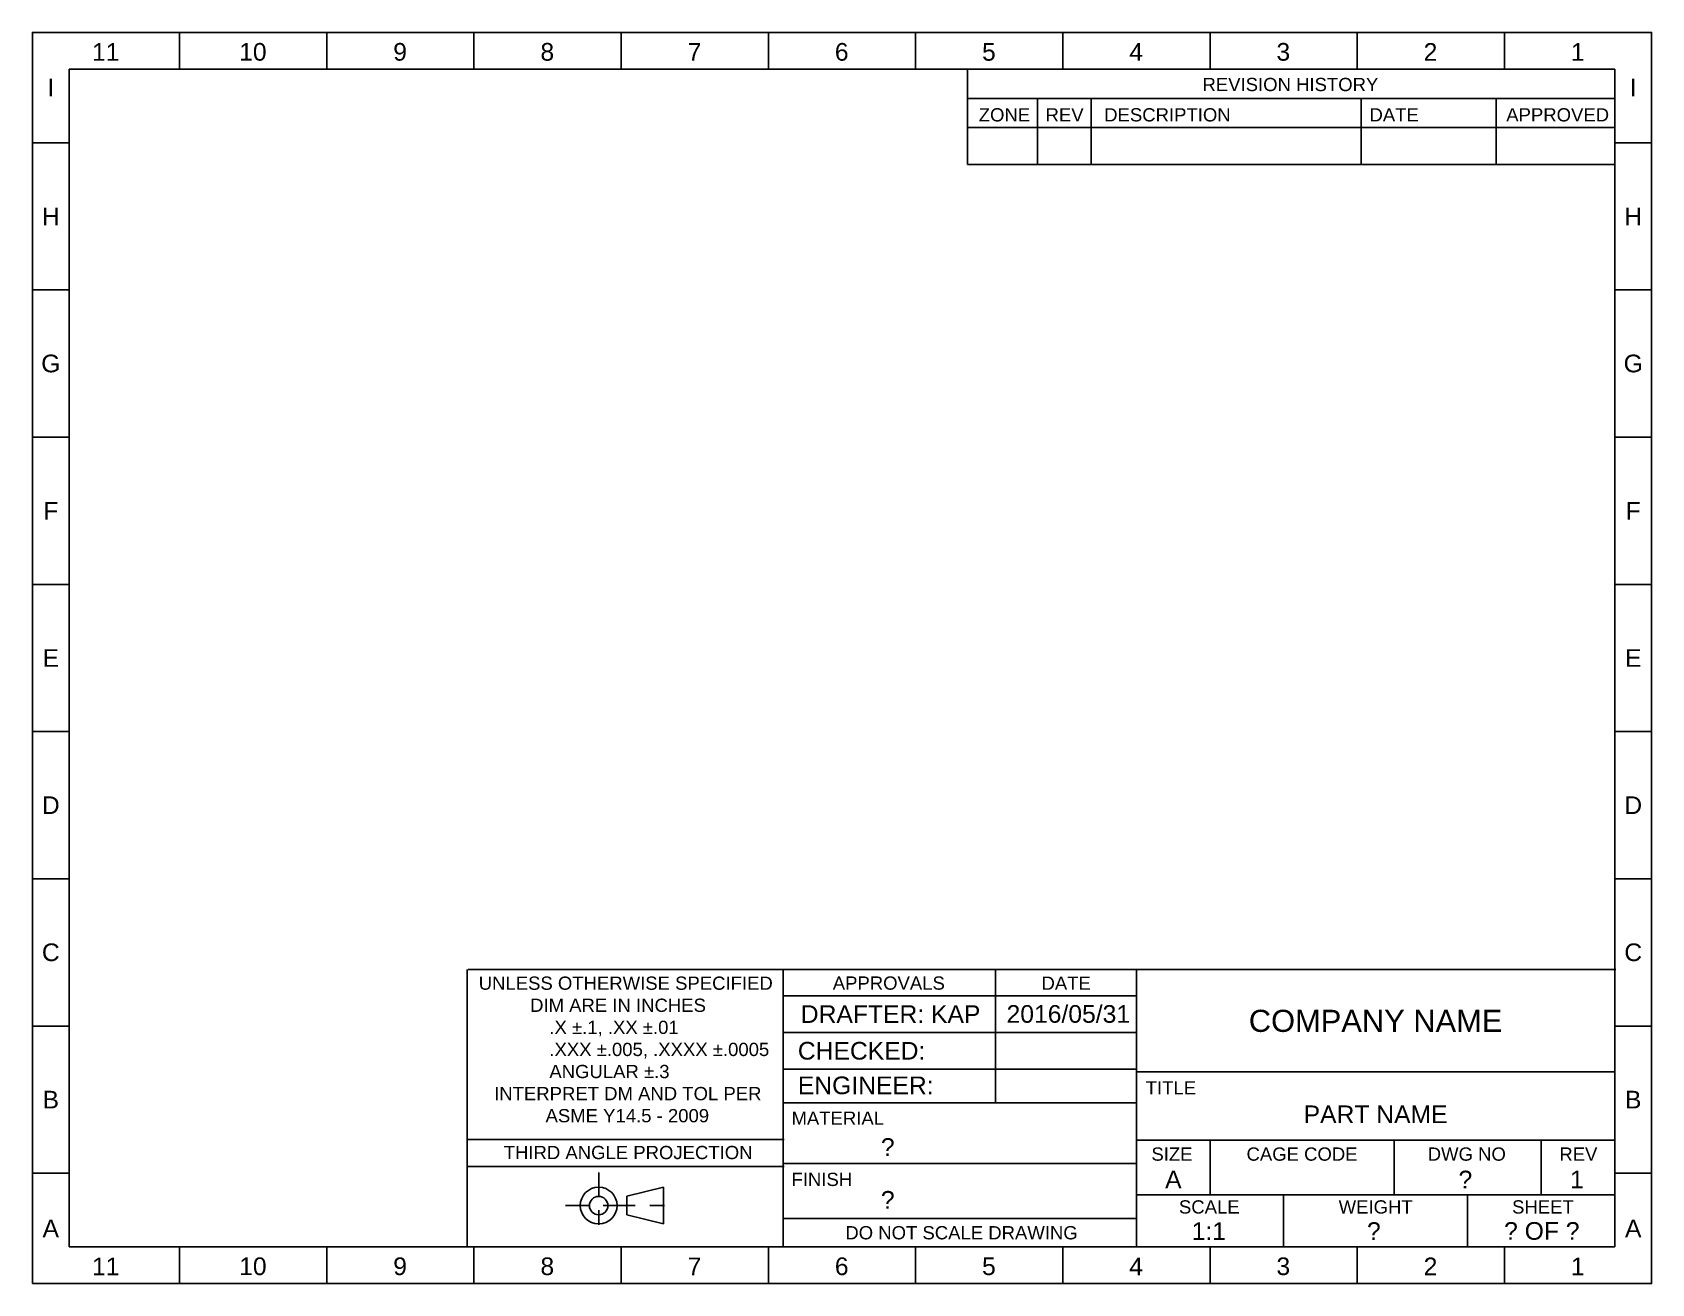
# Model space of a CAD drawing. Header units: inches. Extents: x 0 to 11, y 0 to 8.5.
import ezdxf

# ---------------------------------------------------------------- set-up
doc = ezdxf.new("R2010")
doc.units = ezdxf.units.IN
doc.header["$LTSCALE"] = 0.5
doc.header["$MEASUREMENT"] = 0
doc.linetypes.add('CENTER', pattern=[2, 1.25, -0.25, 0.25, -0.25])
for name, color, linetype in [('Center', 7, 'CENTER'), ('Dimension', 7, 'Continuous'), ('Visible', 1, 'Continuous')]:
    doc.layers.add(name, color=color, linetype=linetype)
doc.styles.get("Standard").update_dxf_attribs({"font": 'arial.ttf', "height": 0.12})
doc.styles.add('vert', font='arial.ttf', dxfattribs={"height": 0.12})

msp = doc.modelspace()

# ---------------------------------------------------------------- linework, layer by layer
at = {"layer": 'Center', "ltscale": 0.25}
for p, q in [((3.847, 0.755), (3.847, 0.305)), ((3.622, 0.53), (4.072, 0.53)), ((3.938, 0.53), (4.388, 0.53))]:
    msp.add_line(p, q, dxfattribs=at)
at = {"layer": 'Dimension'}
for p, q in [((4.038, 0.593), (4.288, 0.655)), ((4.038, 0.593), (4.038, 0.468)), ((4.288, 0.655), (4.288, 0.405)), ((4.038, 0.468), (4.288, 0.405))]:
    msp.add_line(p, q, dxfattribs=at)
for radius in [0.125, 0.0625]:
    msp.add_circle((3.847, 0.53), radius, dxfattribs=at)
at = {"layer": 'Visible'}
for p, q in [((1, 8.5), (1, 8.25)), ((2, 8.5), (2, 8.25)), ((3, 8.5), (3, 8.25)), ((4, 8.5), (4, 8.25)), ((5, 8.5), (5, 8.25)), ((6, 8.5), (6, 8.25)), ((7, 8.5), (7, 8.25)), ((8, 8.5), (8, 8.25)), ((9, 8.5), (9, 8.25)), ((10, 8.5), (10, 8.25)), ((10.75, 8.25), (0.25, 8.25)), ((0.25, 8.25), (0.25, 0.25)), ((6.352, 8.25), (6.352, 7.603)), ((10.75, 0.25), (10.75, 8.25)), ((10.75, 8.051), (6.352, 8.051)), ((6.827, 8.051), (6.827, 7.603)), ((7.192, 8.051), (7.192, 7.603)), ((9.026, 8.051), (9.026, 7.603)), ((9.943, 8.051), (9.943, 7.603)), ((10.75, 7.853), (6.352, 7.853)), ((0, 7.75), (0.25, 7.75)), ((10.75, 7.75), (11, 7.75)), ((10.75, 7.603), (6.352, 7.603)), ((0, 6.75), (0.25, 6.75)), ((10.75, 6.75), (11, 6.75)), ((0, 5.75), (0.25, 5.75)), ((10.75, 5.75), (11, 5.75)), ((0, 4.75), (0.25, 4.75)), ((10.75, 4.75), (11, 4.75)), ((0, 3.75), (0.25, 3.75)), ((10.75, 3.75), (11, 3.75)), ((0, 2.75), (0.25, 2.75)), ((10.75, 2.75), (11, 2.75)), ((2.954, 2.135), (2.954, 0.25)), ((10.757, 2.135), (2.96, 2.135)), ((5.1, 2.135), (5.1, 0.25)), ((6.542, 2.135), (6.542, 1.227)), ((7.5, 1.25), (7.5, 2.135)), ((7.5, 1.956), (5.1, 1.956)), ((0, 1.75), (0.25, 1.75)), ((7.5, 1.706), (5.1, 1.706)), ((10.75, 1.75), (11, 1.75)), ((7.5, 1.456), (5.1, 1.456)), ((7.5, 1.438), (10.75, 1.438)), ((7.5, 1.227), (5.1, 1.227)), ((7.5, 0.75), (7.5, 1.25)), ((2.96, 0.978), (5.106, 0.978)), ((7.5, 0.974), (10.75, 0.974)), ((8, 0.974), (8, 0.602)), ((9.25, 0.974), (9.25, 0.602)), ((10.25, 0.974), (10.25, 0.602)), ((2.96, 0.795), (5.106, 0.795)), ((7.5, 0.817), (5.1, 0.817)), ((0, 0.75), (0.25, 0.75)), ((7.5, 0.25), (7.5, 0.75)), ((10.75, 0.75), (11, 0.75)), ((7.5, 0.602), (10.75, 0.602)), ((8.5, 0.602), (8.5, 0.25)), ((9.75, 0.602), (9.75, 0.25)), ((5.1, 0.443), (7.5, 0.443)), ((0.25, 0.25), (10.75, 0.25)), ((1, 0.25), (1, 0)), ((2, 0.25), (2, 0)), ((3, 0.25), (3, 0)), ((4, 0.25), (4, 0)), ((5, 0.25), (5, 0)), ((6, 0.25), (6, 0)), ((7, 0.25), (7, 0)), ((8, 0.25), (8, 0)), ((9, 0.25), (9, 0)), ((10, 0.25), (10, 0))]:
    msp.add_line(p, q, dxfattribs=at)
msp.add_lwpolyline([(0, 0), (11, 0), (11, 8.5), (0, 8.5)], close=True, dxfattribs=at)

# ---------------------------------------------------------------- texts
at = {"layer": 'Center', "char_height": 0.09, "attachment_point": 1, "style": 'vert'}
for s, width, heights, insert in [('REVISION HISTORY', 3.04654, [0], (7.949, 8.191)), ('ZONE   REV    DESCRIPTION                           DATE                 APPROVED', 5.48906, [0.275], (6.429, 7.985))]:
    msp.add_mtext_dynamic_manual_height_columns(s, width=width, gutter_width=0.6, heights=heights, dxfattribs=dict(at, insert=insert))
at = {"layer": 'Dimension', "char_height": 0.12, "attachment_point": 5}
for s, width, insert in [('11', 0.99551, (0.498, 8.367)), ('10', 0.99551, (1.498, 8.367)), ('9', 0.99551, (2.498, 8.367)), ('8', 0.99551, (3.498, 8.367)), ('7', 0.99551, (4.498, 8.367)), ('6', 0.99551, (5.498, 8.367)), ('5', 0.99551, (6.498, 8.367)), ('4', 0.99551, (7.498, 8.367)), ('3', 0.99551, (8.498, 8.367)), ('2', 0.99551, (9.498, 8.367)), ('1', 0.99551, (10.498, 8.367)), ('A', 0.25, (0.125, 0.375)), ('A', 0.25, (10.875, 0.375)), ('11', 0.99551, (0.498, 0.117)), ('10', 0.99551, (1.498, 0.117)), ('9', 0.99551, (2.498, 0.117)), ('8', 0.99551, (3.498, 0.117)), ('7', 0.99551, (4.498, 0.117)), ('6', 0.99551, (5.498, 0.117)), ('5', 0.99551, (6.498, 0.117)), ('4', 0.99551, (7.498, 0.117)), ('3', 0.99551, (8.498, 0.117)), ('2', 0.99551, (9.498, 0.117)), ('1', 0.99551, (10.498, 0.117))]:
    msp.add_mtext_dynamic_manual_height_columns(s, width=width, gutter_width=0.6, heights=[0], dxfattribs=dict(at, insert=insert))
at = {"layer": 'Dimension', "style": 'vert'}
for s, width, heights, insert, char_height, attachment_point in [('I', 0.25, [0], (0.125, 8.125), 0.12, 5), ('I', 0.25, [0], (10.875, 8.125), 0.12, 5), ('H', 0.25, [0], (0.125, 7.25), 0.12, 5), ('H', 0.25, [0], (10.875, 7.25), 0.12, 5), ('G', 0.25, [0], (0.125, 6.25), 0.12, 5), ('G', 0.25, [0], (10.875, 6.25), 0.12, 5), ('F', 0.25, [0], (0.125, 5.25), 0.12, 5), ('F', 0.25, [0], (10.875, 5.25), 0.12, 5), ('E', 0.25, [0], (0.125, 4.25), 0.12, 5), ('E', 0.25, [0], (10.875, 4.25), 0.12, 5), ('D', 0.25, [0], (0.125, 3.25), 0.12, 5), ('D', 0.25, [0], (10.875, 3.25), 0.12, 5), ('C', 0.25, [0], (0.125, 2.25), 0.12, 5), ('C', 0.25, [0], (10.875, 2.25), 0.12, 5), ('{\\H0.75x;UNLESS OTHERWISE SPECIFIED\\P          DIM ARE IN INCHES\\P^I.X %%P.1, .XX %%P.01\\P^I.XXX %%P.005, .XXXX %%P.0005\\P^IANGULAR %%P.3\\P   INTERPRET DM AND TOL PER\\P             ASME Y14.5 - 2009}', 2.06137, [1.232], (3.032, 2.086), 0.12, 1), ('\\pi0.09;APPROVALS', 1.4428, [0], (5.773, 2.041), 0.09, 5), ('\\pi0.09;DATE', 1.4428, [0], (6.978, 2.041), 0.09, 5), ('\\pi0.12;DRAFTER: KAP', 1.4428, [0], (5.1, 1.831), 0.12, 4), ('\\pi0.12;2016/05/31', 1.4428, [0], (6.498, 1.831), 0.12, 4), ('COMPANY NAME', 3.25, [0], (9.125, 1.784), 0.15, 5), ('\\pi0.12;CHECKED:  ', 1.4428, [0], (5.08, 1.581), 0.12, 4), ('\\pi0.12;ENGINEER:  ', 1.4428, [0], (5.08, 1.346), 0.12, 4), ('\\pi0.09;TITLE', 0.54048, [0], (7.473, 1.375), 0.09, 1), ('B', 0.25, [0], (0.125, 1.25), 0.12, 5), ('PART NAME', 3.25, [0], (9.125, 1.15), 0.12, 5), ('B', 0.25, [0], (10.875, 1.25), 0.12, 5), ('MATERIAL', 1.4428, [0], (5.157, 1.169), 0.09, 1), ('THIRD ANGLE PROJECTION', 2.14584, [0], (3.202, 0.89), 0.09, 4), ('?', 1.24402, [0], (5.811, 0.928), 0.12, 5), ('SIZE', 0.49751, [0], (7.602, 0.925), 0.09, 1), ('CAGE CODE', 0.80635, [0.103], (8.248, 0.925), 0.09, 1), ('DWG NO', 0.58285, [0.0863], (9.479, 0.925), 0.09, 1), ('REV', 0.49751, [0], (10.373, 0.925), 0.09, 1), ('FINISH', 1.4428, [0], (5.157, 0.753), 0.09, 1), ('A', 0.60136, [0], (7.695, 0.768), 0.12, 1), ('?', 0.60136, [0], (9.735, 0.707), 0.12, 5), ('1', 0.60136, [0], (10.446, 0.768), 0.12, 1), ('?', 1.24402, [0], (5.811, 0.569), 0.12, 5), ('SCALE', 0.49751, [0], (7.789, 0.566), 0.09, 1), ('WEIGHT', 0.49751, [0], (8.874, 0.566), 0.09, 1), ('SHEET', 0.49751, [0], (10.052, 0.566), 0.09, 1), ('\\pi0.09;DO NOT SCALE DRAWING', 2.04557, [0.219], (6.267, 0.345), 0.09, 5), ('1:1', 0.60136, [0], (7.992, 0.357), 0.12, 5), ('?', 0.60136, [0], (9.113, 0.357), 0.12, 5), ('\\pi-0.12,l0.24;? OF ?', 0.99961, [0.204], (10.194, 0.357), 0.12, 5)]:
    msp.add_mtext_dynamic_manual_height_columns(s, width=width, gutter_width=0.6, heights=heights, dxfattribs=dict(at, insert=insert, char_height=char_height, attachment_point=attachment_point))

doc.saveas('drawing.dxf')
